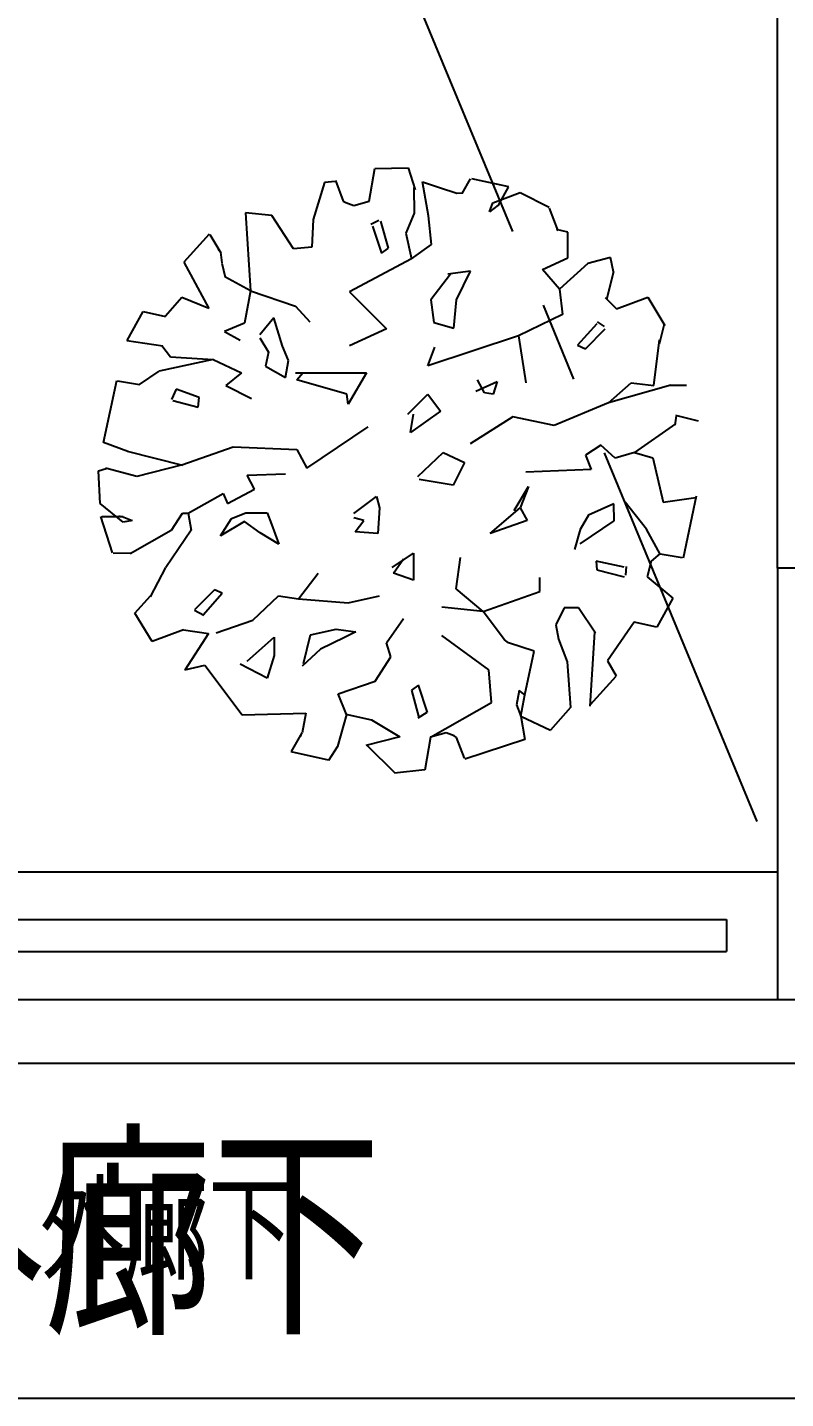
# Model space of a CAD drawing. Header units: millimetres. Extents: x 15495 to 166182, y -39946 to 18307.
# Drawn here: x 43065 to 44253, y 6431 to 8578 of the extents above; entities that cross this region are included whole.
import ezdxf

# ---------------------------------------------------------------- set-up
doc = ezdxf.new("R2010")
doc.units = ezdxf.units.MM
doc.header["$LTSCALE"] = 1000
doc.linetypes.add('CENTER', pattern=[2, 1.25, -0.25, 0.25, -0.25])
doc.layers.get('0').update_dxf_attribs({"linetype": 'CONTINUOUS'})
for name, color, linetype in [('SF-A_ELSE-100', 6, 'CONTINUOUS'), ('SF-A_ELSE-50', 6, 'CONTINUOUS'), ('SF-E_GRID-100', 1, 'CENTER'), ('SF-E_GRID-50', 1, 'CENTER'), ('SF-E_TEXT-100', 3, 'CONTINUOUS'), ('SF-E_TEXT-50', 3, 'CONTINUOUS'), ('SF-F_FINI1-100', 190, 'CONTINUOUS'), ('SF-F_FINI1-50', 190, 'CONTINUOUS'), ('SF-F_HIDE-100', 12, 'CONTINUOUS'), ('SF-F_HIDE-50', 12, 'CONTINUOUS'), ('SF_A_GARD', 3, 'CONTINUOUS')]:
    doc.layers.add(name, color=color, linetype=linetype)
doc.styles.add('ROOM', font='romans.shx', dxfattribs={"width": 0.8, "bigfont": 'bigfont.shx'})

# ---------------------------------------------------------------- blocks, each defined once
blk = doc.blocks.new('SF-BLOCK_100')
at = {"layer": 'SF-A_ELSE-100'}
for p, q in [((14200, 7800), (14200, 11050)), ((12200, 7325), (14200, 7325)), ((12280, 7250), (14120, 7250)), ((14120, 7250), (14120, 7200)), ((12280, 7200), (14120, 7200)), ((12200, 7125), (14200, 7125)), ((11900, 7025), (14500, 7025))]:
    blk.add_line(p, q, dxfattribs=at)
at = {"layer": 'SF-E_GRID-100'}
blk.add_line((33440.32, 6500), (-8467.99, 6500), dxfattribs=at)
at = {"layer": 'SF-F_FINI1-100'}
for p, q in [((14610, 7800), (14200, 7800)), ((14200, 7800), (14200, 7125)), ((14200, 7125), (14400, 7125))]:
    blk.add_line(p, q, dxfattribs=at)
at = {"layer": 'SF-F_HIDE-100', "linetype": 'CENTER', "ltscale": 0.5}
blk.add_line((12014.11, 12600), (14200, 7325), dxfattribs=at)
at = {"layer": 'SF_A_GARD'}
for p, q in [((13560.25, 8374.65), (13569.04, 8426.04)), ((13569.04, 8426.04), (13620.98, 8427.21)), ((13620.98, 8427.21), (13632.06, 8392.68)), ((13489.85, 8404.32), (13472.35, 8346.31)), ((13506.55, 8405.53), (13489.85, 8404.32)), ((13507.17, 8407.47), (13519.36, 8374.88)), ((13630.26, 8396.21), (13630.48, 8356.12)), ((13643.58, 8405.19), (13670.36, 8396.43)), ((13652.78, 8351.79), (13643.58, 8405.19)), ((13670.36, 8396.43), (13697.13, 8387.67)), ((13705.57, 8386.68), (13718.8, 8409.91)), ((13720.32, 8410.31), (13778.5, 8397.66)), ((13777.94, 8396.71), (13761.39, 8367.68)), ((13519.36, 8374.88), (13523.24, 8372.67)), ((13535.95, 8367.99), (13560.25, 8374.65)), ((13697.13, 8387.67), (13706.04, 8387.72)), ((13753.66, 8372.08), (13796.47, 8388.7)), ((13763.6, 8371.55), (13764.7, 8373.49)), ((13796.47, 8388.7), (13842.08, 8365.27)), ((13407.72, 8352.63), (13366.49, 8356.86)), ((13366.49, 8356.86), (13373.84, 8234.38)), ((13441.42, 8300.47), (13407.72, 8352.63)), ((13523.24, 8372.67), (13535.95, 8367.99)), ((13630.48, 8356.12), (13617.29, 8324.86)), ((13657.48, 8307.26), (13652.78, 8351.79)), ((13748.43, 8358.4), (13753.66, 8372.08)), ((13761.95, 8368.63), (13748.43, 8358.4)), ((13841.92, 8363.88), (13855.48, 8328.31)), ((13472.35, 8346.31), (13470.36, 8302.86)), ((13575.07, 8344.4), (13562.79, 8338.58)), ((13565.14, 8335.96), (13579.28, 8293.29)), ((13590.18, 8301.18), (13578.53, 8343.71)), ((13871.22, 8326.26), (13853.38, 8330.62)), ((13270.03, 8279.76), (13310.07, 8323.82)), ((13310.62, 8322.85), (13327.49, 8294.01)), ((13617.29, 8324.86), (13626.42, 8284.82)), ((13871.44, 8286.17), (13871.22, 8326.26)), ((13325.24, 8297.86), (13324.11, 8299.78)), ((13326.94, 8294.97), (13329.04, 8278.14)), ((13470.36, 8302.86), (13441.42, 8300.47)), ((13579.28, 8293.29), (13590.18, 8301.18)), ((13626.42, 8284.82), (13657.48, 8307.26)), ((13269.88, 8279.4), (13308.71, 8206.66)), ((13328.92, 8278.05), (13334.61, 8255.81)), ((13626.42, 8284.82), (13529.29, 8232.88)), ((13831.44, 8268.13), (13871.44, 8286.17)), ((13858.35, 8237.09), (13831.44, 8268.13)), ((13902.67, 8277.43), (13858.35, 8237.09)), ((13938.26, 8286.54), (13902.67, 8277.43)), ((13942.84, 8264.28), (13938.26, 8286.54)), ((13373.84, 8234.38), (13333.63, 8256.44)), ((13687.71, 8260.59), (13656.74, 8220.32)), ((13718.87, 8265.21), (13683.25, 8260.56)), ((13696.84, 8220.54), (13718.87, 8265.21)), ((13942.71, 8264.19), (13931.81, 8220.7)), ((13266.29, 8224.25), (13240.84, 8194.59)), ((13308.71, 8206.66), (13266.29, 8224.25)), ((13373.84, 8234.38), (13364.58, 8183.94)), ((13373.84, 8234.38), (13444.71, 8210.63)), ((13529.29, 8232.88), (13587.15, 8175.04)), ((13858.35, 8237.09), (13863.15, 8197.29)), ((13929.7, 8224.14), (13947.61, 8206.42)), ((13947.61, 8206.42), (13996.51, 8224.5)), ((13996.51, 8224.5), (14023.49, 8180.11)), ((13180.77, 8156.61), (13205.73, 8202.17)), ((13205.73, 8202.17), (13241.17, 8194.51)), ((13444.71, 8210.63), (13466.96, 8186.17)), ((13656.74, 8220.32), (13661.4, 8184.71)), ((13692.63, 8175.96), (13696.84, 8220.54)), ((13364.58, 8183.94), (13333.42, 8170.6)), ((13410.75, 8192.22), (13388.62, 8165.37)), ((13424.36, 8147.75), (13410.75, 8192.22)), ((13661.4, 8184.71), (13692.63, 8175.96)), ((13863.15, 8197.29), (13794.15, 8163.92)), ((13916.55, 8182.84), (13886.66, 8149.26)), ((13928.82, 8178.45), (13917.64, 8186.19)), ((14022.24, 8182.21), (14014.61, 8150.99)), ((13333.42, 8170.6), (13357.9, 8157.25)), ((13388.64, 8160.92), (13402.13, 8138.71)), ((13587.15, 8175.04), (13529.29, 8148.35)), ((13794.15, 8163.92), (13651.7, 8117.21)), ((13794.15, 8163.92), (13805.28, 8090.52)), ((13898.95, 8143.76), (13929.96, 8175.12)), ((13180.34, 8156.94), (13236.63, 8148.34)), ((13235.13, 8149), (13248.59, 8131.26)), ((13402.13, 8138.71), (13397.8, 8116.41)), ((13433.39, 8125.52), (13424.36, 8147.75)), ((13651.7, 8117.21), (13662.83, 8146.13)), ((13886.66, 8149.26), (13898.95, 8143.76)), ((14006.19, 8086.43), (14014.71, 8157.76)), ((13315.44, 8127.17), (13230.9, 8108.88)), ((13248.59, 8131.26), (13315.44, 8127.17)), ((13315.44, 8127.17), (13360.13, 8106.09)), ((13397.8, 8116.41), (13429.08, 8098.77)), ((13429.08, 8098.77), (13433.39, 8125.52)), ((13143.84, 7996.96), (13164.41, 8094.15)), ((13230.72, 8108.77), (13199.65, 8088)), ((13360.13, 8106.09), (13335.64, 8086.07)), ((13444.71, 8106.09), (13555.99, 8106.09)), ((13446.93, 8094.97), (13455.84, 8106.09)), ((13524.83, 8072.73), (13446.93, 8094.97)), ((13555.99, 8106.09), (13527.06, 8057.16)), ((13740.73, 8074.95), (13729.6, 8094.97)), ((13165.92, 8093.75), (13200.23, 8088.01)), ((13257.67, 8080.3), (13250.23, 8064.33)), ((13293.43, 8067.67), (13257.67, 8080.3)), ((13335.64, 8086.07), (13375.71, 8066.05)), ((13527.06, 8057.16), (13524.83, 8072.73)), ((13620.54, 8041.59), (13651.7, 8072.73)), ((13651.7, 8072.73), (13671.73, 8046.03)), ((13727.38, 8077.18), (13760.76, 8092.75)), ((13754.09, 8072.73), (13740.73, 8074.95)), ((13760.76, 8092.75), (13754.09, 8072.73)), ((13935.06, 8059.31), (13970.53, 8090.69)), ((14032.92, 8086.58), (13935.06, 8059.31)), ((13970.53, 8090.69), (14006.19, 8086.43)), ((14030.69, 8086.59), (14057.42, 8086.73)), ((13252.31, 8062.97), (13291.93, 8052.59)), ((13291.93, 8052.59), (13293.43, 8067.67)), ((13935.06, 8059.31), (13849.79, 8023.79)), ((13671.73, 8046.03), (13624.99, 8012.67)), ((13624.99, 8012.67), (13629.44, 8041.59)), ((13785.25, 8037.14), (13718.47, 7994.88)), ((13849.79, 8023.79), (13785.25, 8037.14)), ((14040.89, 8038.67), (14038.75, 8024.18)), ((14039.83, 8039.82), (14075.52, 8031.1)), ((13462.51, 7957.06), (13558.22, 8021.57)), ((14039.91, 8026.46), (13975.55, 7981.55)), ((13181.69, 7982.97), (13143.84, 7996.96)), ((13266.64, 7961.88), (13346.77, 7990.43)), ((13346.77, 7990.43), (13446.93, 7985.98)), ((13923.24, 7992.65), (13898.76, 7977.08)), ((13945.5, 7972.63), (13923.24, 7992.65)), ((13181.01, 7983.48), (13267.45, 7961.68)), ((13446.93, 7985.98), (13462.51, 7957.06)), ((13636.12, 7943.72), (13676.19, 7981.53)), ((13676.19, 7981.53), (13709.57, 7965.96)), ((13709.57, 7965.96), (13691.77, 7930.37)), ((13898.76, 7977.08), (13907.66, 7954.84)), ((13975.55, 7981.55), (13945.5, 7972.63)), ((13975.55, 7981.55), (14004.56, 7972.8)), ((14004.56, 7972.8), (14020.53, 7903.83)), ((13136.07, 7952.6), (13147.75, 7956.56)), ((13138.59, 7901.27), (13136.08, 7952.48)), ((13196.17, 7943.86), (13147.09, 7956.95)), ((13267.35, 7962.07), (13196.17, 7943.86)), ((13369.03, 7945.94), (13429.13, 7948.17)), ((13380.16, 7923.7), (13369.03, 7945.94)), ((13907.66, 7954.84), (13805.28, 7950.39)), ((13337.87, 7901.45), (13380.16, 7923.7)), ((13691.77, 7930.37), (13638.35, 7939.27)), ((13787.47, 7890.33), (13809.73, 7928.15)), ((13809.73, 7928.15), (13796.38, 7894.78)), ((13174.39, 7872.51), (13138.59, 7901.27)), ((13276.68, 7886.39), (13331.19, 7917.03)), ((13331.19, 7917.03), (13337.87, 7901.45)), ((13535.96, 7885.88), (13571.57, 7912.58)), ((13571.57, 7912.58), (13576.03, 7894.78)), ((13943.63, 7901.14), (13903.63, 7883.09)), ((13943.77, 7874.41), (13943.63, 7901.14)), ((13994.47, 7861.42), (13961.08, 7903.68)), ((14020.53, 7903.83), (14071.73, 7910.8)), ((14072.62, 7913.18), (14052.05, 7815.99)), ((13157.95, 7824.52), (13139.81, 7881.23)), ((13140.92, 7881.23), (13174.33, 7881.41)), ((13169.88, 7881.38), (13167.65, 7881.37)), ((13173.23, 7881.41), (13188.86, 7874.82)), ((13250.09, 7859.51), (13267.77, 7886.34)), ((13267.77, 7886.34), (13276.68, 7886.39)), ((13276.68, 7886.39), (13281.28, 7859.68)), ((13344.55, 7877.78), (13366.78, 7886.82)), ((13366.78, 7886.82), (13400.19, 7887)), ((13400.19, 7887), (13406.97, 7869.21)), ((13576.03, 7894.78), (13573.8, 7854.75)), ((13749.63, 7854.75), (13796.38, 7894.78)), ((13796.38, 7894.78), (13807.5, 7874.76)), ((13903.63, 7883.09), (13890.39, 7860.75)), ((13188.86, 7874.82), (13174.39, 7872.51)), ((13185.79, 7823.12), (13249.63, 7859.67)), ((13281.28, 7859.68), (13241.5, 7801.55)), ((13326.88, 7850.96), (13344.55, 7877.78)), ((13364.62, 7873.44), (13326.88, 7850.96)), ((13389.22, 7855.75), (13364.62, 7873.44)), ((13406.97, 7869.21), (13418.28, 7838.09)), ((13551.54, 7874.76), (13535.96, 7879.21)), ((13538.19, 7856.97), (13551.54, 7874.76)), ((13807.5, 7874.76), (13749.63, 7854.75)), ((13890.39, 7860.75), (13881.65, 7829.52)), ((13890.51, 7838.47), (13943.77, 7874.41)), ((14016.22, 7822.13), (13994.47, 7861.42)), ((13418.28, 7838.09), (13389.22, 7855.75)), ((13573.8, 7854.75), (13538.19, 7856.97)), ((13185.79, 7823.56), (13159.06, 7823.41)), ((13596.06, 7801.36), (13629.44, 7823.6)), ((13629.44, 7823.6), (13629.44, 7781.34)), ((13696.22, 7768), (13702.89, 7816.93)), ((14012.38, 7819.89), (14001.97, 7811.22)), ((14016.22, 7822.13), (14012.38, 7819.89)), ((14050.54, 7816.4), (14016.22, 7822.13)), ((13241.04, 7801.15), (13216.79, 7755.35)), ((13598.28, 7792.47), (13613.86, 7814.71)), ((13959.63, 7801.95), (13915.61, 7811.04)), ((13915.61, 7811.04), (13916.99, 7797.65)), ((13916.99, 7797.65), (13959.65, 7786.48)), ((13961.97, 7789.13), (13963.08, 7802.68)), ((14001.97, 7811.22), (13995.58, 7786.85)), ((13449.16, 7752.43), (13480.32, 7792.47)), ((13629.44, 7781.34), (13598.28, 7792.47)), ((13827.54, 7763.55), (13827.54, 7785.79)), ((13995.58, 7786.85), (14035.69, 7753.53)), ((13192.99, 7730.04), (13217.34, 7756.9)), ((13317.53, 7766.39), (13286.52, 7735.03)), ((13299.92, 7727.31), (13329.81, 7760.89)), ((13329.81, 7760.89), (13317.53, 7766.39)), ((13377.93, 7719.06), (13418, 7756.88)), ((13418, 7756.88), (13449.16, 7752.43)), ((13449.16, 7752.43), (13527.06, 7745.75)), ((13527.06, 7745.75), (13576.03, 7756.88)), ((13738.51, 7732.41), (13696.22, 7768)), ((13738.51, 7732.41), (13827.54, 7763.55)), ((14035.69, 7753.53), (14010.74, 7707.98)), ((13219.97, 7685.65), (13192.99, 7730.04)), ((13286.51, 7734.57), (13301.03, 7726.85)), ((13738.51, 7732.41), (13673.96, 7739.08)), ((13771.89, 7687.92), (13738.51, 7732.41)), ((13865.55, 7738.16), (13852.33, 7711.36)), ((13887.83, 7738.29), (13865.55, 7738.16)), ((13914.78, 7698.34), (13887.83, 7738.29)), ((13320.06, 7699.04), (13377.93, 7719.06)), ((13587.15, 7683.47), (13613.86, 7721.29)), ((13852.33, 7711.36), (13856.92, 7689.11)), ((13975.29, 7715.64), (13933.34, 7654.98)), ((14010.74, 7707.98), (13975.29, 7715.64)), ((13268.87, 7703.73), (13219.97, 7685.65)), ((13268.86, 7703.85), (13308.43, 7697.94)), ((13308.43, 7697.94), (13271.44, 7640.38)), ((13369.03, 7654.56), (13411.32, 7692.37)), ((13411.32, 7692.37), (13411.32, 7663.45)), ((13457.18, 7651.19), (13468.07, 7695.8)), ((13468.07, 7695.8), (13508.11, 7704.94)), ((13521.56, 7691.64), (13483.79, 7673.62)), ((13508.11, 7704.94), (13523.72, 7702.8)), ((13539.32, 7700.66), (13521.56, 7691.64)), ((13523.72, 7702.8), (13539.32, 7700.66)), ((13747.41, 7641.21), (13673.96, 7694.6)), ((13778.57, 7683.47), (13771.89, 7687.92)), ((13856.92, 7689.11), (13870.48, 7653.54)), ((13912.88, 7700.14), (13905.73, 7584.26)), ((13483.79, 7673.62), (13454.98, 7646.73)), ((13593.83, 7661.23), (13587.15, 7683.47)), ((13818.63, 7670.13), (13778.57, 7683.47)), ((13803.94, 7601.95), (13818.63, 7670.13)), ((13271.32, 7641.32), (13302.47, 7648.17)), ((13302.47, 7648.17), (13360.81, 7570.53)), ((13400.19, 7627.86), (13357.9, 7650.11)), ((13411.32, 7663.45), (13400.19, 7627.86)), ((13569.35, 7623.42), (13593.83, 7661.23)), ((13870.48, 7653.54), (13875.32, 7582.29)), ((13933.34, 7654.98), (13946.85, 7631.91)), ((13511.48, 7603.4), (13569.35, 7623.42)), ((13751.86, 7590.05), (13747.41, 7641.21)), ((13946.44, 7630.39), (13906.39, 7586.33)), ((13524.38, 7571.23), (13511.48, 7603.4)), ((13637.19, 7616.86), (13626.28, 7608.97)), ((13626.28, 7608.97), (13637.94, 7566.44)), ((13651.33, 7574.19), (13637.19, 7616.86)), ((13795, 7608.59), (13790.67, 7586.28)), ((13803.94, 7601.95), (13795, 7608.59)), ((13797.45, 7568.5), (13803.94, 7601.95)), ((13656.22, 7535.5), (13751.86, 7590.05)), ((13790.67, 7586.28), (13797.45, 7568.5)), ((13875.32, 7582.29), (13844.34, 7546.47)), ((13360.81, 7570.53), (13461.04, 7573.31)), ((13460.85, 7573.19), (13454.9, 7542.25)), ((13524.41, 7571.35), (13510.21, 7521.14)), ((13523.44, 7571.44), (13563.58, 7562.75)), ((13563.58, 7562.75), (13608.28, 7536.27)), ((13636.86, 7566.09), (13650.74, 7574.52)), ((13797.35, 7571.73), (13804.15, 7531.95)), ((13797.45, 7568.5), (13844.34, 7546.49)), ((13438.53, 7513.45), (13455.08, 7542.46)), ((13452.88, 7538.6), (13451.77, 7536.67)), ((13608.28, 7536.27), (13554.89, 7522.61)), ((13680.52, 7542.16), (13656.22, 7535.5)), ((13693.24, 7537.48), (13680.52, 7542.16)), ((13697.1, 7535.27), (13693.24, 7537.48)), ((13510.15, 7521.12), (13496.35, 7499.32)), ((13557.1, 7522.61), (13599.66, 7480.52)), ((13656.22, 7535.5), (13647.43, 7484.11)), ((13709.29, 7502.68), (13697.1, 7535.27)), ((13804.15, 7531.95), (13709.7, 7501.18)), ((13496.15, 7499.84), (13437.97, 7512.49)), ((13599.47, 7479.56), (13647.34, 7484.84))]:
    blk.add_line(p, q, dxfattribs=at)
at = {"layer": 'SF-E_TEXT-100', "style": 'ROOM', "width": 0.8}
blk.add_text('外廊下', height=300, dxfattribs=at).set_placement((12786.5, 6600))
blk = doc.blocks.new('SF-BLOCK_50')
at = {"layer": 'SF-A_ELSE-50'}
for p, q in [((14200, 7800), (14200, 11050)), ((12200, 7325), (14200, 7325)), ((12280, 7250), (14120, 7250)), ((14120, 7250), (14120, 7200)), ((12280, 7200), (14120, 7200)), ((12200, 7125), (14200, 7125)), ((11900, 7025), (14500, 7025))]:
    blk.add_line(p, q, dxfattribs=at)
at = {"layer": 'SF-E_GRID-50'}
blk.add_line((30651.03, 6500), (-4082.3, 6500), dxfattribs=at)
at = {"layer": 'SF-F_FINI1-50'}
for p, q in [((14550, 7800), (14200, 7800)), ((14200, 7800), (14200, 7125)), ((14200, 7125), (14400, 7125))]:
    blk.add_line(p, q, dxfattribs=at)
at = {"layer": 'SF-F_HIDE-50', "linetype": 'CENTER', "ltscale": 0.5}
blk.add_line((12014.11, 12600), (14200, 7325), dxfattribs=at)
at = {"layer": 'SF_A_GARD'}
for p, q in [((13560.25, 8374.65), (13569.04, 8426.04)), ((13569.04, 8426.04), (13620.98, 8427.21)), ((13620.98, 8427.21), (13632.06, 8392.68)), ((13489.85, 8404.32), (13472.35, 8346.31)), ((13506.55, 8405.53), (13489.85, 8404.32)), ((13507.17, 8407.47), (13519.36, 8374.88)), ((13630.26, 8396.21), (13630.48, 8356.12)), ((13643.58, 8405.19), (13670.36, 8396.43)), ((13652.78, 8351.79), (13643.58, 8405.19)), ((13670.36, 8396.43), (13697.13, 8387.67)), ((13705.57, 8386.68), (13718.8, 8409.91)), ((13720.32, 8410.31), (13778.5, 8397.66)), ((13777.94, 8396.71), (13761.39, 8367.68)), ((13519.36, 8374.88), (13523.24, 8372.67)), ((13535.95, 8367.99), (13560.25, 8374.65)), ((13697.13, 8387.67), (13706.04, 8387.72)), ((13753.66, 8372.08), (13796.47, 8388.7)), ((13763.6, 8371.55), (13764.7, 8373.49)), ((13796.47, 8388.7), (13842.08, 8365.27)), ((13407.72, 8352.63), (13366.49, 8356.86)), ((13366.49, 8356.86), (13373.84, 8234.38)), ((13441.42, 8300.47), (13407.72, 8352.63)), ((13523.24, 8372.67), (13535.95, 8367.99)), ((13630.48, 8356.12), (13617.29, 8324.86)), ((13657.48, 8307.26), (13652.78, 8351.79)), ((13748.43, 8358.4), (13753.66, 8372.08)), ((13761.95, 8368.63), (13748.43, 8358.4)), ((13841.92, 8363.88), (13855.48, 8328.31)), ((13472.35, 8346.31), (13470.36, 8302.86)), ((13575.07, 8344.4), (13562.79, 8338.58)), ((13565.14, 8335.96), (13579.28, 8293.29)), ((13590.18, 8301.18), (13578.53, 8343.71)), ((13871.22, 8326.26), (13853.38, 8330.62)), ((13270.03, 8279.76), (13310.07, 8323.82)), ((13310.62, 8322.85), (13327.49, 8294.01)), ((13617.29, 8324.86), (13626.42, 8284.82)), ((13871.44, 8286.17), (13871.22, 8326.26)), ((13325.24, 8297.86), (13324.11, 8299.78)), ((13326.94, 8294.97), (13329.04, 8278.14)), ((13470.36, 8302.86), (13441.42, 8300.47)), ((13579.28, 8293.29), (13590.18, 8301.18)), ((13626.42, 8284.82), (13657.48, 8307.26)), ((13269.88, 8279.4), (13308.71, 8206.66)), ((13328.92, 8278.05), (13334.61, 8255.81)), ((13626.42, 8284.82), (13529.29, 8232.88)), ((13831.44, 8268.13), (13871.44, 8286.17)), ((13858.35, 8237.09), (13831.44, 8268.13)), ((13902.67, 8277.43), (13858.35, 8237.09)), ((13938.26, 8286.54), (13902.67, 8277.43)), ((13942.84, 8264.28), (13938.26, 8286.54)), ((13373.84, 8234.38), (13333.63, 8256.44)), ((13687.71, 8260.59), (13656.74, 8220.32)), ((13718.87, 8265.21), (13683.25, 8260.56)), ((13696.84, 8220.54), (13718.87, 8265.21)), ((13942.71, 8264.19), (13931.81, 8220.7)), ((13266.29, 8224.25), (13240.84, 8194.59)), ((13308.71, 8206.66), (13266.29, 8224.25)), ((13373.84, 8234.38), (13364.58, 8183.94)), ((13373.84, 8234.38), (13444.71, 8210.63)), ((13529.29, 8232.88), (13587.15, 8175.04)), ((13858.35, 8237.09), (13863.15, 8197.29)), ((13929.7, 8224.14), (13947.61, 8206.42)), ((13947.61, 8206.42), (13996.51, 8224.5)), ((13996.51, 8224.5), (14023.49, 8180.11)), ((13180.77, 8156.61), (13205.73, 8202.17)), ((13205.73, 8202.17), (13241.17, 8194.51)), ((13444.71, 8210.63), (13466.96, 8186.17)), ((13656.74, 8220.32), (13661.4, 8184.71)), ((13692.63, 8175.96), (13696.84, 8220.54)), ((13364.58, 8183.94), (13333.42, 8170.6)), ((13410.75, 8192.22), (13388.62, 8165.37)), ((13424.36, 8147.75), (13410.75, 8192.22)), ((13661.4, 8184.71), (13692.63, 8175.96)), ((13863.15, 8197.29), (13794.15, 8163.92)), ((13916.55, 8182.84), (13886.66, 8149.26)), ((13928.82, 8178.45), (13917.64, 8186.19)), ((14022.24, 8182.21), (14014.61, 8150.99)), ((13333.42, 8170.6), (13357.9, 8157.25)), ((13388.64, 8160.92), (13402.13, 8138.71)), ((13587.15, 8175.04), (13529.29, 8148.35)), ((13794.15, 8163.92), (13651.7, 8117.21)), ((13794.15, 8163.92), (13805.28, 8090.52)), ((13898.95, 8143.76), (13929.96, 8175.12)), ((13180.34, 8156.94), (13236.63, 8148.34)), ((13235.13, 8149), (13248.59, 8131.26)), ((13402.13, 8138.71), (13397.8, 8116.41)), ((13433.39, 8125.52), (13424.36, 8147.75)), ((13651.7, 8117.21), (13662.83, 8146.13)), ((13886.66, 8149.26), (13898.95, 8143.76)), ((14006.19, 8086.43), (14014.71, 8157.76)), ((13315.44, 8127.17), (13230.9, 8108.88)), ((13248.59, 8131.26), (13315.44, 8127.17)), ((13315.44, 8127.17), (13360.13, 8106.09)), ((13397.8, 8116.41), (13429.08, 8098.77)), ((13429.08, 8098.77), (13433.39, 8125.52)), ((13143.84, 7996.96), (13164.41, 8094.15)), ((13230.72, 8108.77), (13199.65, 8088)), ((13360.13, 8106.09), (13335.64, 8086.07)), ((13444.71, 8106.09), (13555.99, 8106.09)), ((13446.93, 8094.97), (13455.84, 8106.09)), ((13524.83, 8072.73), (13446.93, 8094.97)), ((13555.99, 8106.09), (13527.06, 8057.16)), ((13740.73, 8074.95), (13729.6, 8094.97)), ((13165.92, 8093.75), (13200.23, 8088.01)), ((13257.67, 8080.3), (13250.23, 8064.33)), ((13293.43, 8067.67), (13257.67, 8080.3)), ((13335.64, 8086.07), (13375.71, 8066.05)), ((13527.06, 8057.16), (13524.83, 8072.73)), ((13620.54, 8041.59), (13651.7, 8072.73)), ((13651.7, 8072.73), (13671.73, 8046.03)), ((13727.38, 8077.18), (13760.76, 8092.75)), ((13754.09, 8072.73), (13740.73, 8074.95)), ((13760.76, 8092.75), (13754.09, 8072.73)), ((13935.06, 8059.31), (13970.53, 8090.69)), ((14032.92, 8086.58), (13935.06, 8059.31)), ((13970.53, 8090.69), (14006.19, 8086.43)), ((14030.69, 8086.59), (14057.42, 8086.73)), ((13252.31, 8062.97), (13291.93, 8052.59)), ((13291.93, 8052.59), (13293.43, 8067.67)), ((13935.06, 8059.31), (13849.79, 8023.79)), ((13671.73, 8046.03), (13624.99, 8012.67)), ((13624.99, 8012.67), (13629.44, 8041.59)), ((13785.25, 8037.14), (13718.47, 7994.88)), ((13849.79, 8023.79), (13785.25, 8037.14)), ((14040.89, 8038.67), (14038.75, 8024.18)), ((14039.83, 8039.82), (14075.52, 8031.1)), ((13462.51, 7957.06), (13558.22, 8021.57)), ((14039.91, 8026.46), (13975.55, 7981.55)), ((13181.69, 7982.97), (13143.84, 7996.96)), ((13266.64, 7961.88), (13346.77, 7990.43)), ((13346.77, 7990.43), (13446.93, 7985.98)), ((13923.24, 7992.65), (13898.76, 7977.08)), ((13945.5, 7972.63), (13923.24, 7992.65)), ((13181.01, 7983.48), (13267.45, 7961.68)), ((13446.93, 7985.98), (13462.51, 7957.06)), ((13636.12, 7943.72), (13676.19, 7981.53)), ((13676.19, 7981.53), (13709.57, 7965.96)), ((13709.57, 7965.96), (13691.77, 7930.37)), ((13898.76, 7977.08), (13907.66, 7954.84)), ((13975.55, 7981.55), (13945.5, 7972.63)), ((13975.55, 7981.55), (14004.56, 7972.8)), ((14004.56, 7972.8), (14020.53, 7903.83)), ((13136.07, 7952.6), (13147.75, 7956.56)), ((13138.59, 7901.27), (13136.08, 7952.48)), ((13196.17, 7943.86), (13147.09, 7956.95)), ((13267.35, 7962.07), (13196.17, 7943.86)), ((13369.03, 7945.94), (13429.13, 7948.17)), ((13380.16, 7923.7), (13369.03, 7945.94)), ((13907.66, 7954.84), (13805.28, 7950.39)), ((13337.87, 7901.45), (13380.16, 7923.7)), ((13691.77, 7930.37), (13638.35, 7939.27)), ((13787.47, 7890.33), (13809.73, 7928.15)), ((13809.73, 7928.15), (13796.38, 7894.78)), ((13174.39, 7872.51), (13138.59, 7901.27)), ((13276.68, 7886.39), (13331.19, 7917.03)), ((13331.19, 7917.03), (13337.87, 7901.45)), ((13535.96, 7885.88), (13571.57, 7912.58)), ((13571.57, 7912.58), (13576.03, 7894.78)), ((13943.63, 7901.14), (13903.63, 7883.09)), ((13943.77, 7874.41), (13943.63, 7901.14)), ((13994.47, 7861.42), (13961.08, 7903.68)), ((14020.53, 7903.83), (14071.73, 7910.8)), ((14072.62, 7913.18), (14052.05, 7815.99)), ((13157.95, 7824.52), (13139.81, 7881.23)), ((13140.92, 7881.23), (13174.33, 7881.41)), ((13169.88, 7881.38), (13167.65, 7881.37)), ((13173.23, 7881.41), (13188.86, 7874.82)), ((13250.09, 7859.51), (13267.77, 7886.34)), ((13267.77, 7886.34), (13276.68, 7886.39)), ((13276.68, 7886.39), (13281.28, 7859.68)), ((13344.55, 7877.78), (13366.78, 7886.82)), ((13366.78, 7886.82), (13400.19, 7887)), ((13400.19, 7887), (13406.97, 7869.21)), ((13576.03, 7894.78), (13573.8, 7854.75)), ((13749.63, 7854.75), (13796.38, 7894.78)), ((13796.38, 7894.78), (13807.5, 7874.76)), ((13903.63, 7883.09), (13890.39, 7860.75)), ((13188.86, 7874.82), (13174.39, 7872.51)), ((13185.79, 7823.12), (13249.63, 7859.67)), ((13281.28, 7859.68), (13241.5, 7801.55)), ((13326.88, 7850.96), (13344.55, 7877.78)), ((13364.62, 7873.44), (13326.88, 7850.96)), ((13389.22, 7855.75), (13364.62, 7873.44)), ((13406.97, 7869.21), (13418.28, 7838.09)), ((13551.54, 7874.76), (13535.96, 7879.21)), ((13538.19, 7856.97), (13551.54, 7874.76)), ((13807.5, 7874.76), (13749.63, 7854.75)), ((13890.39, 7860.75), (13881.65, 7829.52)), ((13890.51, 7838.47), (13943.77, 7874.41)), ((14016.22, 7822.13), (13994.47, 7861.42)), ((13418.28, 7838.09), (13389.22, 7855.75)), ((13573.8, 7854.75), (13538.19, 7856.97)), ((13185.79, 7823.56), (13159.06, 7823.41)), ((13596.06, 7801.36), (13629.44, 7823.6)), ((13629.44, 7823.6), (13629.44, 7781.34)), ((13696.22, 7768), (13702.89, 7816.93)), ((14012.38, 7819.89), (14001.97, 7811.22)), ((14016.22, 7822.13), (14012.38, 7819.89)), ((14050.54, 7816.4), (14016.22, 7822.13)), ((13241.04, 7801.15), (13216.79, 7755.35)), ((13598.28, 7792.47), (13613.86, 7814.71)), ((13959.63, 7801.95), (13915.61, 7811.04)), ((13915.61, 7811.04), (13916.99, 7797.65)), ((13916.99, 7797.65), (13959.65, 7786.48)), ((13961.97, 7789.13), (13963.08, 7802.68)), ((14001.97, 7811.22), (13995.58, 7786.85)), ((13449.16, 7752.43), (13480.32, 7792.47)), ((13629.44, 7781.34), (13598.28, 7792.47)), ((13827.54, 7763.55), (13827.54, 7785.79)), ((13995.58, 7786.85), (14035.69, 7753.53)), ((13192.99, 7730.04), (13217.34, 7756.9)), ((13317.53, 7766.39), (13286.52, 7735.03)), ((13299.92, 7727.31), (13329.81, 7760.89)), ((13329.81, 7760.89), (13317.53, 7766.39)), ((13377.93, 7719.06), (13418, 7756.88)), ((13418, 7756.88), (13449.16, 7752.43)), ((13449.16, 7752.43), (13527.06, 7745.75)), ((13527.06, 7745.75), (13576.03, 7756.88)), ((13738.51, 7732.41), (13696.22, 7768)), ((13738.51, 7732.41), (13827.54, 7763.55)), ((14035.69, 7753.53), (14010.74, 7707.98)), ((13219.97, 7685.65), (13192.99, 7730.04)), ((13286.51, 7734.57), (13301.03, 7726.85)), ((13738.51, 7732.41), (13673.96, 7739.08)), ((13771.89, 7687.92), (13738.51, 7732.41)), ((13865.55, 7738.16), (13852.33, 7711.36)), ((13887.83, 7738.29), (13865.55, 7738.16)), ((13914.78, 7698.34), (13887.83, 7738.29)), ((13320.06, 7699.04), (13377.93, 7719.06)), ((13587.15, 7683.47), (13613.86, 7721.29)), ((13852.33, 7711.36), (13856.92, 7689.11)), ((13975.29, 7715.64), (13933.34, 7654.98)), ((14010.74, 7707.98), (13975.29, 7715.64)), ((13268.87, 7703.73), (13219.97, 7685.65)), ((13268.86, 7703.85), (13308.43, 7697.94)), ((13308.43, 7697.94), (13271.44, 7640.38)), ((13369.03, 7654.56), (13411.32, 7692.37)), ((13411.32, 7692.37), (13411.32, 7663.45)), ((13457.18, 7651.19), (13468.07, 7695.8)), ((13468.07, 7695.8), (13508.11, 7704.94)), ((13521.56, 7691.64), (13483.79, 7673.62)), ((13508.11, 7704.94), (13523.72, 7702.8)), ((13539.32, 7700.66), (13521.56, 7691.64)), ((13523.72, 7702.8), (13539.32, 7700.66)), ((13747.41, 7641.21), (13673.96, 7694.6)), ((13778.57, 7683.47), (13771.89, 7687.92)), ((13856.92, 7689.11), (13870.48, 7653.54)), ((13912.88, 7700.14), (13905.73, 7584.26)), ((13483.79, 7673.62), (13454.98, 7646.73)), ((13593.83, 7661.23), (13587.15, 7683.47)), ((13818.63, 7670.13), (13778.57, 7683.47)), ((13803.94, 7601.95), (13818.63, 7670.13)), ((13271.32, 7641.32), (13302.47, 7648.17)), ((13302.47, 7648.17), (13360.81, 7570.53)), ((13400.19, 7627.86), (13357.9, 7650.11)), ((13411.32, 7663.45), (13400.19, 7627.86)), ((13569.35, 7623.42), (13593.83, 7661.23)), ((13870.48, 7653.54), (13875.32, 7582.29)), ((13933.34, 7654.98), (13946.85, 7631.91)), ((13511.48, 7603.4), (13569.35, 7623.42)), ((13751.86, 7590.05), (13747.41, 7641.21)), ((13946.44, 7630.39), (13906.39, 7586.33)), ((13524.38, 7571.23), (13511.48, 7603.4)), ((13637.19, 7616.86), (13626.28, 7608.97)), ((13626.28, 7608.97), (13637.94, 7566.44)), ((13651.33, 7574.19), (13637.19, 7616.86)), ((13795, 7608.59), (13790.67, 7586.28)), ((13803.94, 7601.95), (13795, 7608.59)), ((13797.45, 7568.5), (13803.94, 7601.95)), ((13656.22, 7535.5), (13751.86, 7590.05)), ((13790.67, 7586.28), (13797.45, 7568.5)), ((13875.32, 7582.29), (13844.34, 7546.47)), ((13360.81, 7570.53), (13461.04, 7573.31)), ((13460.85, 7573.19), (13454.9, 7542.25)), ((13524.41, 7571.35), (13510.21, 7521.14)), ((13523.44, 7571.44), (13563.58, 7562.75)), ((13563.58, 7562.75), (13608.28, 7536.27)), ((13636.86, 7566.09), (13650.74, 7574.52)), ((13797.35, 7571.73), (13804.15, 7531.95)), ((13797.45, 7568.5), (13844.34, 7546.49)), ((13438.53, 7513.45), (13455.08, 7542.46)), ((13452.88, 7538.6), (13451.77, 7536.67)), ((13608.28, 7536.27), (13554.89, 7522.61)), ((13680.52, 7542.16), (13656.22, 7535.5)), ((13693.24, 7537.48), (13680.52, 7542.16)), ((13697.1, 7535.27), (13693.24, 7537.48)), ((13510.15, 7521.12), (13496.35, 7499.32)), ((13557.1, 7522.61), (13599.66, 7480.52)), ((13656.22, 7535.5), (13647.43, 7484.11)), ((13709.29, 7502.68), (13697.1, 7535.27)), ((13804.15, 7531.95), (13709.7, 7501.18)), ((13496.15, 7499.84), (13437.97, 7512.49)), ((13599.47, 7479.56), (13647.34, 7484.84))]:
    blk.add_line(p, q, dxfattribs=at)
at = {"layer": 'SF-E_TEXT-50', "style": 'ROOM', "width": 0.8}
blk.add_text('外廊下', height=150, dxfattribs=at).set_placement((13044.19, 6686.47))

msp = doc.modelspace()

# ---------------------------------------------------------------- block references
for name in ['SF-BLOCK_100', 'SF-BLOCK_50']:
    msp.add_blockref(name, (30040.7, -69))

doc.saveas('drawing.dxf')
